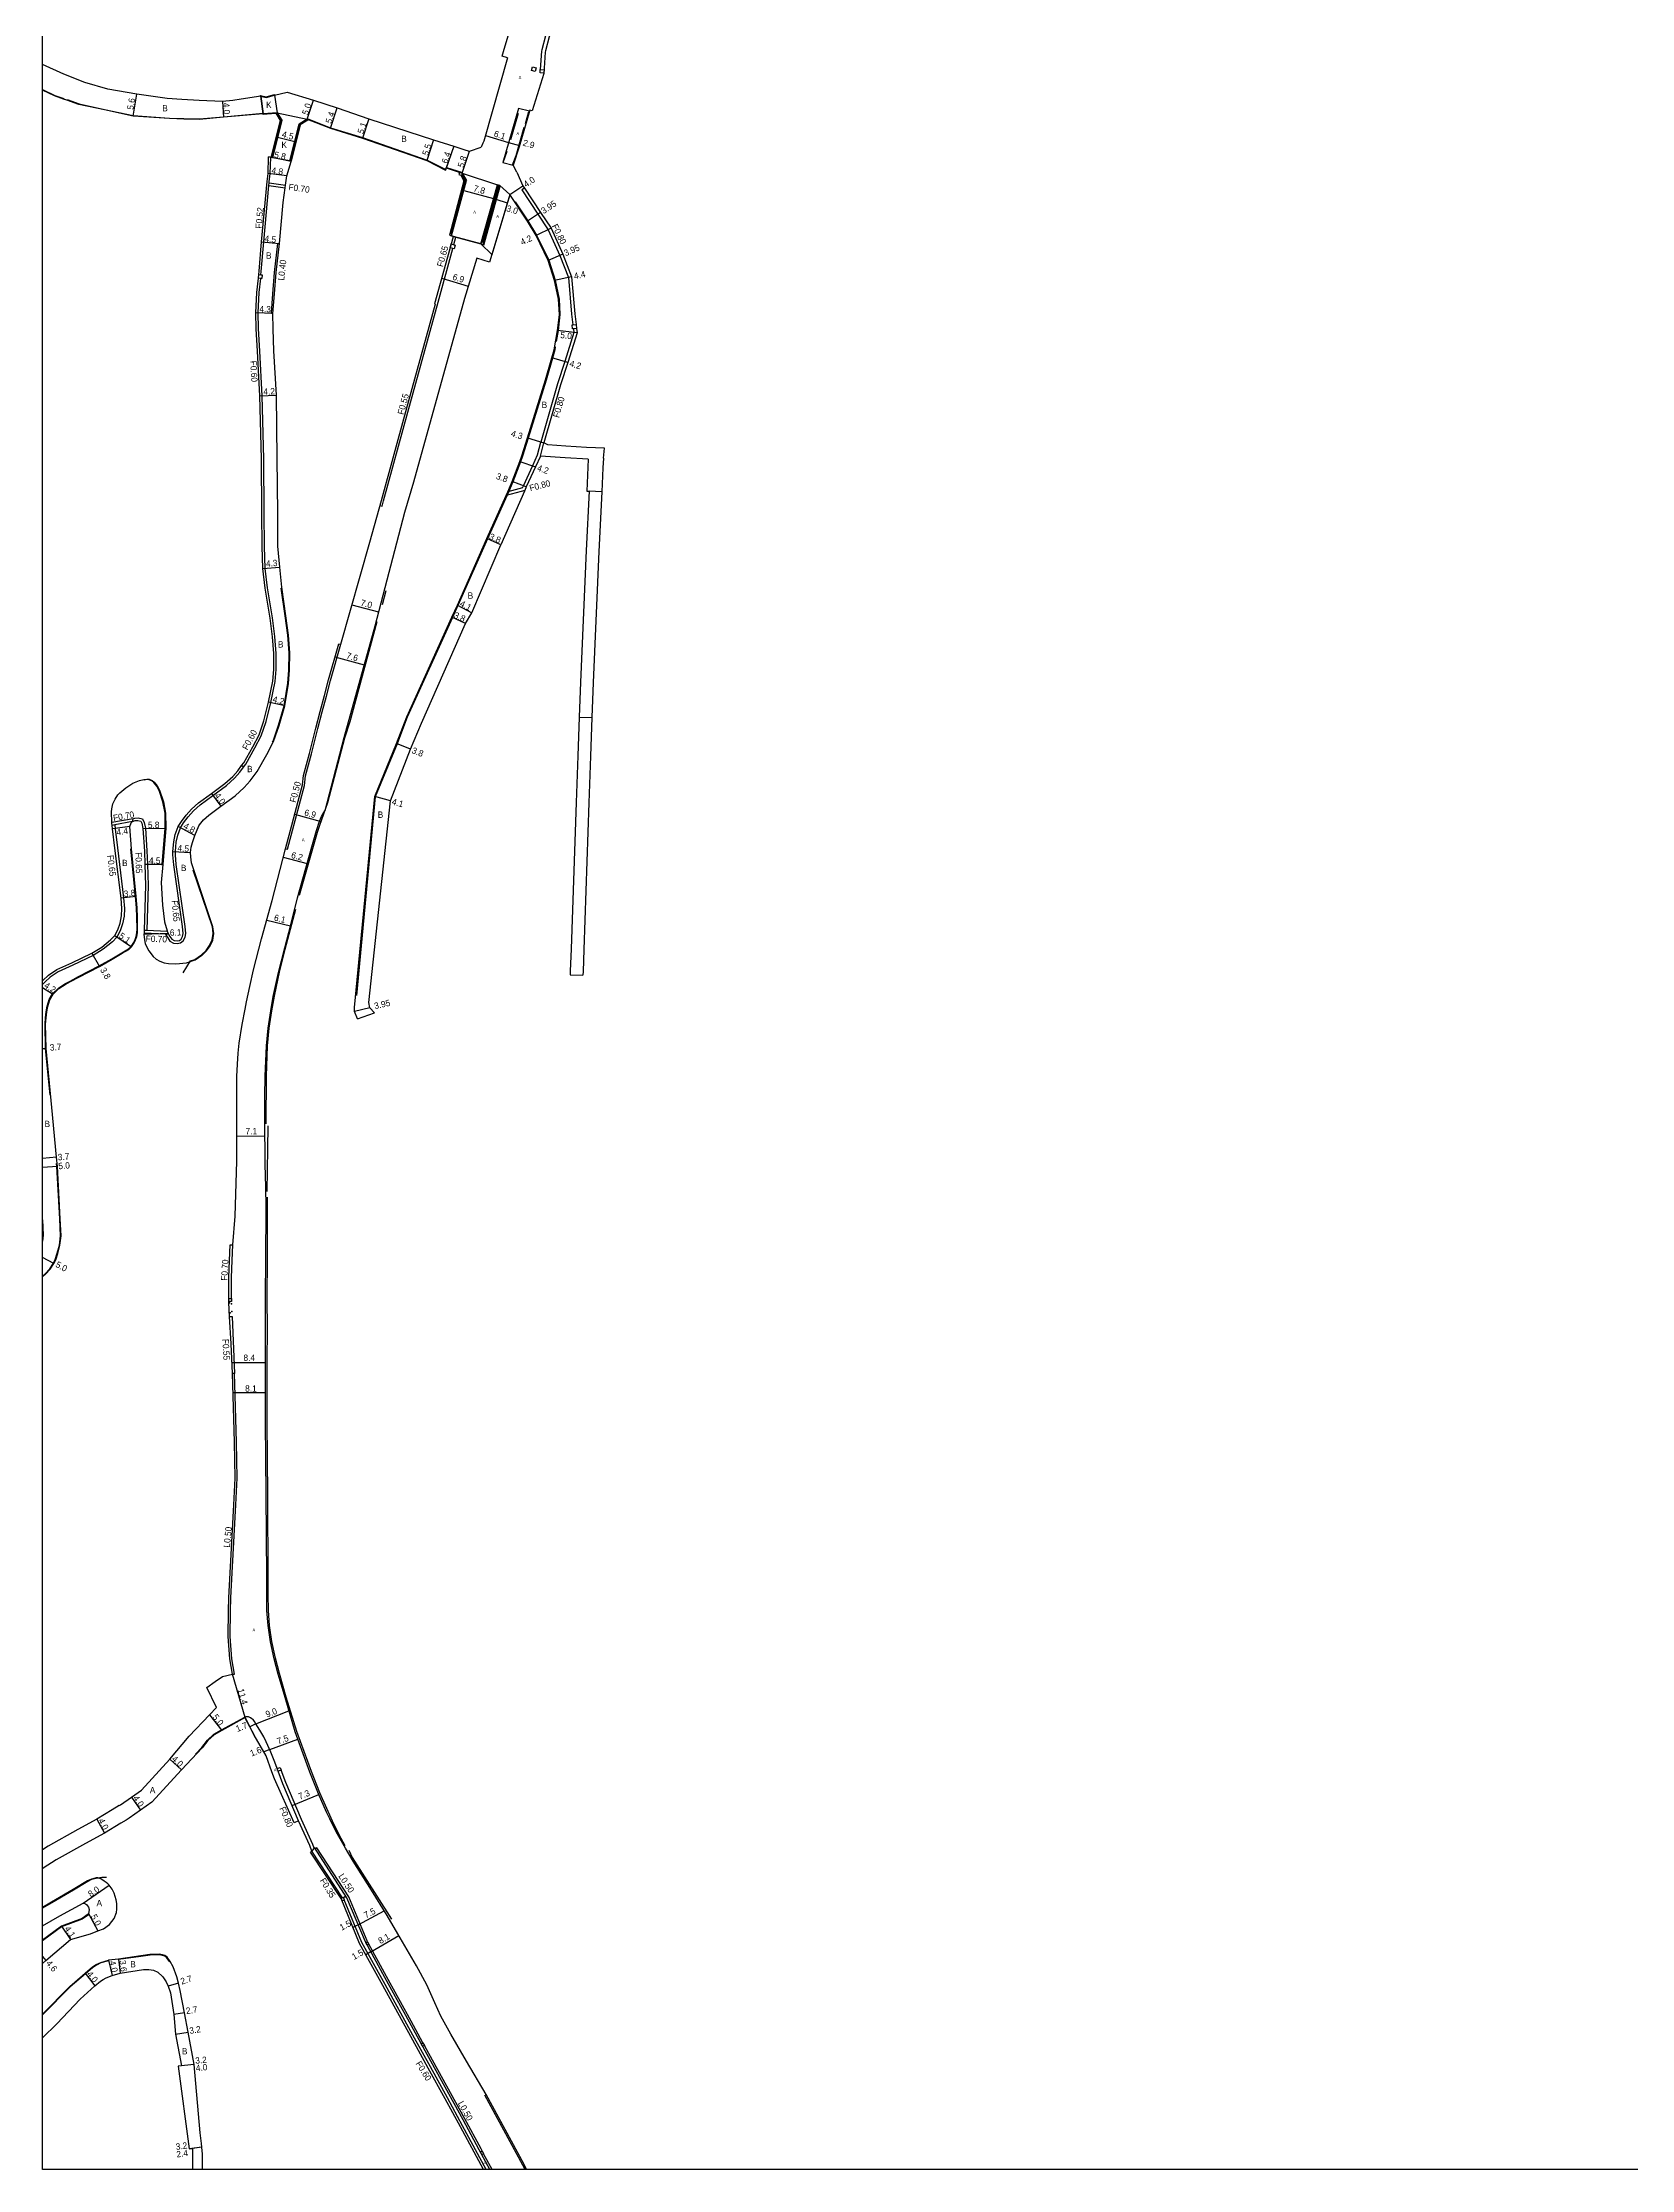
# Model space of a CAD drawing. Header units: metres. Extents: x -12000 to -11200, y -102000 to -99000.
# Drawn here: x -12000 to -11600, y -102000 to -101464 of the extents above; entities that cross this region are included whole.
import ezdxf

# ---------------------------------------------------------------- set-up
doc = ezdxf.new("R2010")
doc.units = ezdxf.units.M
doc.header["$LTSCALE"] = 2.5
for name, color, linetype in [('側溝・桝', 7, 'Continuous'), ('図郭', 7, 'Continuous'), ('幅員', 7, 'Continuous'), ('歩道・分離帯・安全施設', 7, 'Continuous'), ('舗装', 7, 'Continuous'), ('道路', 7, 'Continuous')]:
    doc.layers.add(name, color=color, linetype=linetype)
doc.styles.get("Standard").update_dxf_attribs({"font": ''})
doc.styles.add('YOKO_DECO', font='')
doc.styles.get('Standard').set_extended_font_data('@MS PGothic')
doc.styles.get('YOKO_DECO').set_extended_font_data('MS PGothic')

msp = doc.modelspace()

# ---------------------------------------------------------------- linework, layer by layer
at = {"layer": '側溝・桝'}
for points in [[(-11855.9, -101400), (-11856.1, -101400.7), (-11857.65, -101406.25), (-11858.02, -101407.46), (-11859.89, -101412.31), (-11862.6, -101422.31), (-11863.4, -101426.67), (-11863.47, -101427.07), (-11865.15, -101433.31), (-11866.31, -101437.78), (-11867.76, -101442.7), (-11869.54, -101448.95), (-11870.73, -101453.3), (-11872.18, -101458.57), (-11873.35, -101462.62), (-11874.31, -101466.2), (-11874.4, -101466.55), (-11874.7, -101471.13)], [(-11945.06, -101522.84), (-11944.96, -101521.97), (-11944.32, -101514.55), (-11943, -101500.35), (-11942.93, -101499.65), (-11942.91, -101499.39), (-11942.72, -101497.34), (-11942.56, -101493.27)], [(-11943, -101500.35), (-11938.9, -101500.92)], [(-11942.93, -101499.65), (-11938.8, -101500.23)], [(-11878.68, -101501.01), (-11879.35, -101501.45), (-11875.3, -101507.59), (-11872.68, -101511.51), (-11869.78, -101517.95), (-11867.59, -101523.51), (-11866.82, -101532.78), (-11866.48, -101535.46)], [(-11942.39, -101532.54), (-11942.39, -101532.53), (-11942.01, -101527.62), (-11941.58, -101522.25), (-11940.76, -101514.95), (-11940.76, -101514.95)], [(-11940.76, -101514.95), (-11940.36, -101514.99)], [(-11915.05, -101580.92), (-11914.53, -101581.07), (-11914.17, -101579.78), (-11908.05, -101557.45), (-11900.44, -101529.75), (-11896.74, -101516.24)], [(-11896.47, -101515.23), (-11895.94, -101513.33), (-11896.58, -101513.16)], [(-11949.43, -101646.84), (-11948.86, -101646.1), (-11946.56, -101641.97), (-11944.96, -101638.97), (-11943.69, -101635.38), (-11942.5, -101630.56), (-11941.45, -101625.27), (-11941.21, -101622.26), (-11941.19, -101618.18), (-11941.49, -101613.94), (-11942.13, -101609.21), (-11943.4, -101601.7), (-11943.98, -101596.79), (-11944.13, -101591.24), (-11944.17, -101582.83), (-11944.32, -101569.16), (-11944.68, -101553.33), (-11945.31, -101542.03), (-11945.66, -101536.4), (-11945.69, -101532.44), (-11945.48, -101527.31), (-11945.08, -101523.74)], [(-11942.39, -101532.54), (-11941.99, -101532.55)], [(-11866.35, -101536.45), (-11866.23, -101537.39), (-11868.5, -101544.69), (-11870.35, -101550.3), (-11874.57, -101564.97)], [(-11875.4, -101568.17), (-11874.57, -101564.97)], [(-11874.67, -101568.49), (-11873.8, -101565.19)], [(-11879.17, -101576.51), (-11878.95, -101575.95), (-11876.6, -101570.9), (-11875.4, -101568.17)], [(-11879.55, -101577.44), (-11883.27, -101578.42)], [(-11879.17, -101576.51), (-11882.85, -101577.48)], [(-11878.57, -101577.18), (-11879.55, -101577.44)], [(-11938.85, -101667.37), (-11938.35, -101667.5), (-11936.76, -101661.57), (-11934.73, -101653.94), (-11934.06, -101651.42), (-11933.77, -101649.01), (-11932.29, -101643.5), (-11930.66, -101637.14), (-11929.61, -101632.94), (-11928.54, -101628.96), (-11927.52, -101625), (-11924.93, -101615.86)], [(-11969.05, -101688.84), (-11968.98, -101689.04), (-11968.48, -101689.86), (-11967.92, -101690.69), (-11967, -101691.15), (-11966.1, -101691.22), (-11965.24, -101691.08), (-11964.61, -101690.59), (-11964.13, -101689.68), (-11963.96, -101688.77), (-11964.12, -101686.93), (-11966.33, -101671.34), (-11966.54, -101668.88), (-11966.56, -101668.08), (-11966.35, -101665.71), (-11965.96, -101663.98), (-11965.29, -101662.1), (-11964.51, -101660.87), (-11963.35, -101659.38), (-11962, -101657.83), (-11960.3, -101656.3), (-11957.13, -101653.96), (-11953.66, -101651.44), (-11951.65, -101649.62), (-11950.37, -101648.14), (-11949.39, -101646.88), (-11949.43, -101646.84), (-11949.9, -101646.46)], [(-11981.82, -101661.38), (-11981.81, -101661.43), (-11981.72, -101662.33), (-11981.13, -101667.16), (-11979.59, -101679.75), (-11979.39, -101682.43), (-11979.47, -101684.35), (-11979.84, -101686.33), (-11980.42, -101688.08), (-11981.26, -101689.63), (-11982.42, -101690.82), (-11984.7, -101692.67), (-11987.25, -101694.29), (-11992.35, -101696.71), (-11996.1, -101698.35), (-11998.06, -101699.75), (-11999.34, -101700.91), (-12000, -101701.57)], [(-11977.23, -101659.81), (-11982.52, -101660.8)], [(-11977.37, -101660.55), (-11981.82, -101661.38), (-11982.46, -101661.5)], [(-11977.37, -101660.55), (-11977.23, -101659.81)], [(-11977.23, -101659.81), (-11976.8, -101659.65), (-11975.95, -101659.61), (-11974.87, -101659.83), (-11974.39, -101660.74), (-11974.11, -101662.23), (-11973.72, -101667.94), (-11973.6, -101671.3), (-11973.42, -101676.63), (-11973.75, -101687.9)], [(-11974.46, -101688.56), (-11969.05, -101688.84), (-11968.32, -101688.87)], [(-11974.4, -101687.86), (-11973.75, -101687.9), (-11968.59, -101688.16)], [(-12000, -101760.8), (-12000, -101760.82), (-11999.81, -101764.7), (-12000, -101766.19)], [(-11952.4, -101780.68), (-11952.42, -101775.4), (-11952.23, -101771.12), (-11952.13, -101767.15)], [(-11952.93, -101785.18), (-11952.27, -101785.18), (-11951.68, -101799.57), (-11952.19, -101799.55)], [(-11952.17, -101875.25), (-11951.66, -101875.25), (-11952.32, -101871.37), (-11952.77, -101865.79), (-11952.66, -101859.33), (-11952.58, -101856.02), (-11952.26, -101849.77), (-11952.02, -101845.12), (-11951.36, -101832.64), (-11950.97, -101825.87), (-11951.15, -101816.83), (-11951.47, -101805.12), (-11951.68, -101799.57)], [(-11931.61, -101919.09), (-11931.99, -101918.13), (-11934.81, -101911.85), (-11938.78, -101902.55), (-11939.97, -101899.44)], [(-11918.16, -101942.68), (-11918.29, -101942.45), (-11922.92, -101931.33), (-11930.93, -101918.97), (-11931.33, -101919.22)], [(-11924.51, -101931.6), (-11932.18, -101919.81)], [(-11924.23, -101931.49), (-11923.65, -101931.11)], [(-11888.28, -102000), (-11894.24, -101988.99), (-11898.08, -101981.93), (-11902.36, -101974.19), (-11906.77, -101966.19), (-11913.77, -101953.38), (-11919.66, -101942.8), (-11924.05, -101932.09)], [(-11904.24, -101968.09), (-11907.22, -101962.64), (-11913.42, -101951.39), (-11917.83, -101943.29)], [(-11889.33, -101995.34), (-11889.61, -101994.82), (-11893.72, -101987.27), (-11902.77, -101970.77), (-11903.87, -101968.76)], [(-11886.81, -102000), (-11888.96, -101996.03)]]:
    msp.add_lwpolyline(points, dxfattribs=at)
for points in [[(-11876.69, -101470.45), (-11875.77, -101470.69), (-11876, -101471.61), (-11876.92, -101471.37)], [(-11873.76, -101471.19), (-11873.82, -101472.02), (-11874.76, -101471.96), (-11874.7, -101471.13)], [(-11897.1, -101515.06), (-11896.09, -101515.34), (-11896.36, -101516.34), (-11897.37, -101516.07)], [(-11945.57, -101522.78), (-11945.06, -101522.84), (-11944.68, -101522.88), (-11944.78, -101523.77), (-11945.08, -101523.74), (-11945.67, -101523.67)], [(-11866.55, -101536.48), (-11866.68, -101535.48), (-11866.48, -101535.46), (-11865.69, -101535.36), (-11865.56, -101536.35), (-11866.35, -101536.45)], [(-11953.09, -101781.38), (-11953.09, -101780.69), (-11952.4, -101780.68), (-11952.4, -101781.37)], [(-11940.91, -101899.06), (-11940.16, -101898.79), (-11939.92, -101899.42), (-11940.68, -101899.7)], [(-11924.62, -101932.31), (-11924, -101932.07), (-11924.23, -101931.49), (-11924.85, -101931.74)], [(-11918.6, -101942.92), (-11918.16, -101942.68), (-11917.83, -101943.29), (-11918.27, -101943.53)], [(-11904.67, -101968.33), (-11904.24, -101968.09), (-11903.87, -101968.76), (-11904.31, -101968.99)], [(-11889.77, -101995.58), (-11889.33, -101995.34), (-11888.96, -101996.03), (-11889.4, -101996.26)]]:
    msp.add_lwpolyline(points, close=True, dxfattribs=at)
at = {"layer": '図郭'}
msp.add_lwpolyline([(-12000, -101400), (-11200, -101400), (-11200, -102000), (-12000, -102000)], close=True, dxfattribs=at)
at = {"layer": '幅員'}
for points in [[(-11977.2, -101482.86), (-11976.28, -101477.33)], [(-11954.71, -101479.18), (-11954.42, -101483.17)], [(-11933.41, -101483.61), (-11931.79, -101478.88)], [(-11927.53, -101485.94), (-11925.87, -101480.81)], [(-11917.82, -101483.6), (-11919.49, -101488.42)], [(-11940.84, -101488.16), (-11936.48, -101489.25)], [(-11901.54, -101488.83), (-11903.22, -101494.07)], [(-11896.45, -101490.47), (-11898.56, -101496.51)], [(-11896.45, -101490.47), (-11898.36, -101495.94)], [(-11888.51, -101487.75), (-11882.66, -101489.48)], [(-11882.66, -101489.48), (-11879.9, -101490.28)], [(-11937.39, -101494.29), (-11943.08, -101493.16)], [(-11894.33, -101497.24), (-11892.55, -101491.72)], [(-11938.48, -101497.92), (-11943.24, -101497.3)], [(-11882.39, -101502.65), (-11879.05, -101500.45)], [(-11893.97, -101501.57), (-11886.46, -101503.66)], [(-11885.88, -101503.82), (-11883, -101504.69)], [(-11874.64, -101507.15), (-11877.93, -101509.32)], [(-11871.98, -101511.12), (-11875.77, -101512.92)], [(-11944.84, -101514.51), (-11940.36, -101514.99)], [(-11869.05, -101517.64), (-11872.68, -101519.2)], [(-11899.45, -101523.66), (-11892.84, -101525.66)], [(-11866.8, -101523.33), (-11871.11, -101524.25)], [(-11941.99, -101532.55), (-11946.29, -101532.43)], [(-11865.42, -101537.46), (-11870.38, -101536.87)], [(-11867.74, -101544.93), (-11871.77, -101543.76)], [(-11945.28, -101553.35), (-11941.08, -101553.19)], [(-11877.91, -101563.94), (-11873.8, -101565.19)], [(-11879.85, -101569.89), (-11875.87, -101571.23)], [(-11878.22, -101576.26), (-11881.77, -101574.91)], [(-11859.2, -101577.51), (-11862.4, -101577.36)], [(-11884.65, -101590.84), (-11888.12, -101589.29)], [(-11944.58, -101596.83), (-11940.29, -101596.45)], [(-11922.13, -101605.96), (-11915.4, -101607.73)], [(-11895.58, -101606.03), (-11891.96, -101607.96)], [(-11893.51, -101610.66), (-11896.97, -101609.09)], [(-11926.38, -101619.07), (-11919.06, -101621.1)], [(-11939.01, -101631.43), (-11943.09, -101630.43)], [(-11864.88, -101634.21), (-11861.68, -101634.33)], [(-11907.38, -101642.29), (-11910.9, -101640.87)], [(-11957.51, -101653.43), (-11955.14, -101656.65)], [(-11912.42, -101655.32), (-11916.37, -101654.25)], [(-11978, -101661.79), (-11982.36, -101662.4)], [(-11961.65, -101664.09), (-11965.87, -101661.81)], [(-11936.54, -101658.71), (-11929.89, -101660.51)], [(-11974.76, -101662.31), (-11968.96, -101662.23)], [(-11969.75, -101671.33), (-11974.25, -101671.32)], [(-11967.21, -101668.05), (-11962.72, -101668.34)], [(-11939.4, -101669.49), (-11933.42, -101671.14)], [(-11976.46, -101679.37), (-11980.24, -101679.81)], [(-11943.56, -101685.34), (-11937.61, -101686.84)], [(-11987.56, -101693.72), (-11985.68, -101697.02)], [(-11981.78, -101689.24), (-11977.57, -101692.11)], [(-11968.39, -101688.77), (-11974.49, -101688.97)], [(-12000, -101702.33), (-11997.48, -101703.93)], [(-11917.59, -101707.49), (-11921.44, -101708.35)], [(-12000, -101717.73), (-11999.08, -101717.66)], [(-11951.11, -101739.75), (-11943.97, -101739.7)], [(-11996.47, -101745.09), (-12000, -101745.39)], [(-11996.25, -101747.38), (-12000, -101747.7)], [(-11997.12, -101771.87), (-12000, -101770.31)], [(-11952.32, -101796.8), (-11943.9, -101796.78)], [(-11952.01, -101804.34), (-11943.88, -101804.32)], [(-11949.02, -101886.21), (-11952.17, -101875.25)], [(-11957.97, -101885.48), (-11954.89, -101889.42)], [(-11946.32, -101887.74), (-11937.96, -101884.5)], [(-11946.32, -101887.74), (-11947.8, -101888.52)], [(-11942.81, -101894.21), (-11935.73, -101891.64)], [(-11967.99, -101896.63), (-11965.03, -101899.32)], [(-11942.81, -101894.21), (-11944.31, -101894.82)], [(-11977.64, -101906.23), (-11975.33, -101909.5)], [(-11937.18, -101908.36), (-11930.41, -101905.6)], [(-11986.33, -101911.81), (-11984.43, -101915.33)], [(-11989.81, -101932.94), (-11983.2, -101928.43)], [(-11920.53, -101938.35), (-11913.97, -101934.83)], [(-11995.27, -101938.73), (-11992.96, -101942.12)], [(-11988.45, -101935.52), (-11986.08, -101939.93)], [(-11920.53, -101938.35), (-11921.86, -101939.05)], [(-11917.36, -101945.2), (-11918.63, -101945.91)], [(-11917.36, -101945.2), (-11910.33, -101941.1)], [(-12000, -101946.35), (-11999.17, -101947.39)], [(-11989.31, -101950.6), (-11986.8, -101953.72)], [(-11983.42, -101947.3), (-11982.48, -101951.19)], [(-11980.86, -101947.01), (-11980.47, -101950.59)], [(-11965.79, -101953.05), (-11968.37, -101953.87)], [(-11964.28, -101960.57), (-11966.95, -101960.98)], [(-11966.53, -101965.91), (-11963.38, -101965.4)], [(-11961.87, -101973.6), (-11965.86, -101973.97)], [(-11961.87, -101973.6), (-11965.06, -101973.9)], [(-11959.9, -101994.37), (-11963.06, -101994.83)], [(-11959.9, -101994.37), (-11962.27, -101994.71)]]:
    msp.add_lwpolyline(points, dxfattribs=at)
at = {"layer": '歩道・分離帯・安全施設'}
for points in [[(-12000, -101476.18), (-11996.9, -101477.66), (-11994.66, -101478.44)], [(-11993.83, -101478.73), (-11990.82, -101479.77), (-11984.39, -101481.18), (-11977.18, -101482.71), (-11968.07, -101483.35), (-11964.46, -101483.5), (-11960.53, -101483.56), (-11954.43, -101483.02), (-11944.46, -101482.14)], [(-11933.36, -101483.47), (-11927.48, -101485.8), (-11919.44, -101488.28), (-11903.16, -101493.93), (-11898.51, -101496.36), (-11898.51, -101496.36)], [(-11877.43, -101481.66), (-11880.14, -101480.96), (-11884.16, -101494.55), (-11881.49, -101495.22)], [(-11877.43, -101481.66), (-11880.14, -101480.96), (-11884.16, -101494.55), (-11881.49, -101495.22)], [(-11882.12, -101488.73), (-11880.21, -101482.15)], [(-11878.43, -101484.7), (-11877.61, -101481.75)], [(-11881.7, -101495.18), (-11880.78, -101492.79), (-11878.73, -101485.64)], [(-11898.31, -101495.8), (-11894.28, -101497.1)], [(-11884.06, -101494.55), (-11883.01, -101491.7)], [(-11894.56, -101497.46), (-11893.64, -101499.14), (-11897.23, -101512.69)], [(-11886.89, -101517.69), (-11889.64, -101515.06), (-11885.5, -101500.22), (-11884.92, -101500.37), (-11882.39, -101502.65)], [(-11886.89, -101517.69), (-11889.64, -101515.06), (-11885.5, -101500.22), (-11884.92, -101500.37), (-11882.39, -101502.65)], [(-11885.28, -101500.47), (-11889.32, -101514.83)], [(-11888.9, -101515.34), (-11884.77, -101500.51)], [(-11886.78, -101517.74), (-11882.39, -101502.83)], [(-11881, -101504.47), (-11877.81, -101509.24), (-11875.64, -101512.85), (-11872.54, -101519.14), (-11870.96, -101524.21), (-11869.95, -101528.96), (-11869.75, -101532.81), (-11870.23, -101536.89), (-11870.68, -101539.63)], [(-11870.91, -101541.02), (-11871.03, -101541.74), (-11871.63, -101543.8), (-11873.25, -101549.36), (-11877.77, -101563.99), (-11879.17, -101568.52), (-11879.71, -101569.94), (-11881.63, -101574.96), (-11882.02, -101575.98), (-11882.71, -101577.54), (-11883.13, -101578.48), (-11887.98, -101589.35), (-11895.45, -101606.09), (-11896.83, -101609.16), (-11908.18, -101634.24), (-11910.76, -101640.93), (-11913.01, -101646.41), (-11916.23, -101654.29), (-11921, -101704.35)], [(-11942.11, -101640.55), (-11941.97, -101640.29), (-11940.57, -101636.3), (-11939.16, -101631.4), (-11938.23, -101625.72), (-11937.96, -101622.4), (-11937.94, -101618.07), (-11938.26, -101613.61), (-11938.92, -101608.71), (-11939.92, -101601.72)], [(-11914.46, -101605.88), (-11913.51, -101602.33)], [(-11935.31, -101679.1), (-11930.78, -101663.18), (-11930.22, -101661.42), (-11928.18, -101655.71), (-11923.91, -101639.44), (-11922.58, -101635.3), (-11915.73, -101610.17)], [(-11969.91, -101671.49), (-11969.9, -101671.32), (-11969.11, -101662.22), (-11969.16, -101658.4), (-11969.69, -101655.59), (-11970.66, -101652.72), (-11971.26, -101651.59), (-11972.01, -101650.71), (-11972.49, -101650.31), (-11973.16, -101650.01), (-11973.76, -101649.98), (-11974.45, -101650.08)], [(-11998.1, -101729.48), (-11999.23, -101717.67), (-11999.37, -101711.56), (-11999.25, -101709.98), (-11999.06, -101708.45), (-11998.82, -101707.06), (-11998.3, -101705.34), (-11997.48, -101703.93), (-11995.98, -101702.5), (-11994.42, -101701.44), (-11993.03, -101700.7), (-11990.96, -101699.6), (-11985.75, -101696.89), (-11982.58, -101695.07), (-11980.03, -101693.59), (-11978.38, -101692.62), (-11977.69, -101692.01), (-11977.05, -101691), (-11976.71, -101690.24), (-11976.44, -101689.47), (-11976.28, -101688.54), (-11976.21, -101687.65), (-11976.27, -101684.65), (-11976.35, -101682.29), (-11976.61, -101679.39), (-11977.77, -101667.38)], [(-11964.64, -101698.64), (-11962.78, -101695.64), (-11961.66, -101695.25), (-11959.96, -101694.07), (-11959.93, -101694.04), (-11958.81, -101693), (-11957.95, -101691.79), (-11957.28, -101690.36), (-11957.02, -101688.74), (-11957.24, -101687.07), (-11962.05, -101672.81)], [(-11943.69, -101736.64), (-11943.59, -101724.63), (-11943.38, -101717.01), (-11942.99, -101712.56), (-11942.29, -101708.23), (-11941.64, -101704.51), (-11940.36, -101698.46), (-11938.9, -101692.64), (-11936.27, -101682.57)], [(-11943.45, -101753.71), (-11943.29, -101742.94), (-11943.24, -101737.14)], [(-12000, -101774.99), (-11999.34, -101774.4), (-11998.19, -101773.18), (-11997.25, -101771.79), (-11996.83, -101770.86), (-11996.29, -101769.26), (-11995.76, -101767.18), (-11995.46, -101764.87), (-11995.68, -101760.59), (-11996.4, -101747.39), (-11996.47, -101746.62)], [(-11923.81, -101918.46), (-11925.29, -101915.69), (-11926.99, -101912.27), (-11930.16, -101905.12), (-11932.3, -101899.8), (-11936.01, -101889.68), (-11938.66, -101881.08), (-11940.37, -101875.13), (-11941.39, -101871.24), (-11942.3, -101867.05), (-11942.84, -101863.01), (-11943.1, -101859.22), (-11943.18, -101855.24), (-11943.18, -101851.24), (-11943.26, -101830.08), (-11943.43, -101811.7), (-11943.49, -101803.36), (-11943.46, -101795.43), (-11943.39, -101789.35), (-11943.43, -101779.54), (-11943.37, -101771.5), (-11943.4, -101755.15)], [(-11961.52, -101895.41), (-11959.91, -101893.71), (-11958.48, -101891.86), (-11956.89, -101890.4), (-11954.96, -101889.29), (-11949.09, -101886.08)], [(-11935.55, -101912.18), (-11939.53, -101902.85), (-11941.52, -101897.4), (-11942.5, -101894.89), (-11943.69, -101892.27), (-11944.33, -101891.04), (-11945.32, -101889.33), (-11946.32, -101887.74), (-11946.67, -101887.17), (-11947.02, -101886.72), (-11947.3, -101886.49), (-11947.64, -101886.25), (-11948.14, -101886.01), (-11948.49, -101885.97), (-11948.81, -101885.97), (-11949.07, -101886.06), (-11949.02, -101886.21)], [(-11935.55, -101912.18), (-11939.53, -101902.85), (-11941.52, -101897.4), (-11942.5, -101894.89), (-11943.69, -101892.27), (-11944.33, -101891.04), (-11945.32, -101889.33), (-11946.32, -101887.74), (-11946.67, -101887.17), (-11947.02, -101886.72), (-11947.3, -101886.49), (-11947.64, -101886.25), (-11948.14, -101886.01), (-11948.49, -101885.97), (-11948.81, -101885.97), (-11949.07, -101886.06), (-11949.02, -101886.21)], [(-11949.05, -101886.28), (-11946.76, -101890.61)], [(-11887.37, -102000), (-11890.05, -101995.06), (-11894.15, -101987.5), (-11903.2, -101971.01), (-11907.65, -101962.88), (-11913.85, -101951.63), (-11918.74, -101942.67), (-11923.36, -101931.56), (-11931.5, -101918.95), (-11932.18, -101919.81)], [(-11887.37, -102000), (-11890.05, -101995.06), (-11894.15, -101987.5), (-11903.2, -101971.01), (-11907.65, -101962.88), (-11913.85, -101951.63), (-11918.74, -101942.67), (-11923.36, -101931.56), (-11931.5, -101918.95), (-11932.18, -101919.81)], [(-11922.87, -101919.59), (-11922.05, -101921.44), (-11912.12, -101936.96)], [(-11983.92, -101926.43), (-11985.11, -101926.51), (-11986.51, -101926.71), (-11987.66, -101927), (-11988.58, -101927.45), (-11992.21, -101929.65), (-11997.64, -101932.82), (-12000, -101934.21)], [(-11988.31, -101935.6), (-11988.65, -101936.02), (-11989, -101936.27), (-11990, -101936.93), (-11995.2, -101938.86), (-12000, -101942.45)], [(-11983.38, -101947.44), (-11985.29, -101947.99), (-11986.4, -101948.53), (-11987.36, -101949.13), (-11989.21, -101950.72), (-11993.06, -101954.02), (-11999.91, -101961.01), (-12000, -101961.09)], [(-11967.97, -101947.69), (-11968.77, -101946.65), (-11969.25, -101946.28), (-11969.86, -101946.09), (-11970.64, -101945.97), (-11972.95, -101946), (-11975.22, -101946.33), (-11980.84, -101947.16)], [(-11878.54, -102000), (-11879.1, -101998.96), (-11888.65, -101981.33)]]:
    msp.add_lwpolyline(points, dxfattribs=at)
for p in [(-11952.9, -101781.74, 118.42), (-11952.8, -101784.26, 118.49), (-11952.45, -101782.01, 118.57), (-11952.38, -101783.9, 118.52), (-11923.57, -101931.4, 120.97)]:
    msp.add_point(p, dxfattribs=at)
at = {"layer": '舗装'}
for points in [[(-11945.09, -101477.89), (-11944.45, -101482.29)], [(-11941.6, -101477.62), (-11940.96, -101482.01)], [(-11894.33, -101497.24), (-11885.5, -101500.22)], [(-11897.01, -101513.04), (-11896.58, -101513.16), (-11889.64, -101515.06)]]:
    msp.add_lwpolyline(points, dxfattribs=at)
at = {"layer": '道路'}
for points in [[(-11882.92, -101468.16), (-11884.26, -101467.77), (-11883.75, -101466.05), (-11880.21, -101454.02), (-11878.93, -101454.27), (-11870.99, -101425.39), (-11870.99, -101424.88)], [(-11860.07, -101427.51), (-11862.42, -101426.85), (-11864.22, -101433.55), (-11865.38, -101438.04), (-11866.84, -101442.96), (-11868.62, -101449.21), (-11869.81, -101453.55), (-11871.26, -101458.83), (-11872.43, -101462.87), (-11873.39, -101466.45), (-11873.48, -101466.79), (-11873.82, -101472.13), (-11876.71, -101481.53), (-11877.35, -101481.37), (-11880, -101490.65), (-11881.49, -101495.22)], [(-11882.92, -101468.16), (-11888.74, -101488.56), (-11888.9, -101489.15), (-11889.16, -101489.72), (-11889.6, -101490.73)], [(-11945.09, -101477.89), (-11949.98, -101478.62), (-11952.11, -101478.98), (-11954.71, -101479.18), (-11960.54, -101478.98), (-11964.94, -101478.72), (-11968.6, -101478.42), (-11976.28, -101477.33), (-11983.6, -101476.08), (-11989.35, -101474.44), (-11994.67, -101472.34), (-12000, -101469.9)], [(-11944.45, -101482.29), (-11954.42, -101483.17), (-11960.52, -101483.71), (-11964.46, -101483.65), (-11968.08, -101483.5), (-11977.2, -101482.86), (-11984.42, -101481.32), (-11990.86, -101479.92), (-11993.88, -101478.87), (-11994.71, -101478.58), (-11996.96, -101477.8), (-12000, -101476.35)], [(-11945.09, -101477.89), (-11943.74, -101478.19), (-11941.6, -101477.62)], [(-11941.6, -101477.62), (-11938.39, -101476.86), (-11931.79, -101478.88), (-11925.87, -101480.81), (-11917.82, -101483.6), (-11901.54, -101488.83), (-11896.45, -101490.47), (-11893.43, -101491.44), (-11892.55, -101491.72)], [(-11940.96, -101482.01), (-11944.45, -101482.29)], [(-11942.14, -101493.35), (-11939.78, -101483.9), (-11940.96, -101482.01)], [(-11937.39, -101494.29), (-11937.42, -101494.24), (-11937.71, -101494.17), (-11935.39, -101484.92), (-11933.41, -101483.61)], [(-11933.41, -101483.61), (-11927.53, -101485.94), (-11919.49, -101488.42), (-11903.22, -101494.07), (-11898.56, -101496.51), (-11898.36, -101495.94), (-11894.33, -101497.24), (-11893.3, -101499.06)], [(-12000, -101700.65), (-11999.79, -101700.44), (-11998.65, -101699.41), (-11998.47, -101699.24), (-11996.42, -101697.78), (-11992.62, -101696.12), (-11987.56, -101693.72), (-11985.08, -101692.14), (-11982.86, -101690.34), (-11981.78, -101689.24), (-11981.01, -101687.82), (-11980.47, -101686.16), (-11980.12, -101684.27), (-11980.04, -101682.44), (-11980.24, -101679.81), (-11981.78, -101667.24), (-11982.36, -101662.4), (-11982.46, -101661.5), (-11982.52, -101660.95), (-11982.52, -101660.8), (-11982.64, -101658.1), (-11982.52, -101657.34), (-11982.28, -101656.09), (-11981.72, -101654.94), (-11981.03, -101653.83), (-11980.58, -101653.33), (-11979.05, -101652.05), (-11977.31, -101650.85), (-11975.63, -101650.23), (-11974.48, -101649.94), (-11973.77, -101649.83), (-11973.13, -101649.86), (-11972.41, -101650.19), (-11971.9, -101650.61), (-11971.14, -101651.5), (-11970.52, -101652.66), (-11969.54, -101655.55), (-11969.01, -101658.39), (-11968.96, -101662.23), (-11969.75, -101671.33), (-11970.1, -101675.92), (-11969.8, -101681.63), (-11969.28, -101685.79), (-11968.63, -101688.02), (-11968.59, -101688.16), (-11968.39, -101688.77), (-11968.32, -101688.87), (-11967.93, -101689.51), (-11967.48, -101690.18), (-11966.83, -101690.51), (-11966.13, -101690.56), (-11965.51, -101690.46), (-11965.11, -101690.16), (-11964.75, -101689.47), (-11964.61, -101688.73), (-11964.77, -101686.99), (-11966.98, -101671.42), (-11967.19, -101668.91), (-11967.21, -101668.05), (-11966.99, -101665.61), (-11966.58, -101663.8), (-11965.87, -101661.81), (-11965.04, -101660.5), (-11963.86, -101658.96), (-11962.47, -101657.38), (-11960.71, -101655.8), (-11957.51, -101653.43), (-11954.07, -101650.94), (-11952.11, -101649.17), (-11950.88, -101647.73), (-11949.9, -101646.46), (-11949.36, -101645.77), (-11947.09, -101641.69), (-11945.51, -101638.73), (-11944.26, -101635.2), (-11943.09, -101630.43), (-11942.05, -101625.19), (-11941.81, -101622.23), (-11941.79, -101618.2), (-11942.09, -101614), (-11942.73, -101609.3), (-11943.99, -101601.78), (-11944.58, -101596.83), (-11944.73, -101591.25), (-11944.77, -101582.83), (-11944.92, -101569.17), (-11945.28, -101553.35), (-11945.91, -101542.06), (-11946.26, -101536.42), (-11946.29, -101532.43), (-11946.08, -101527.27), (-11945.67, -101523.67), (-11945.57, -101522.78), (-11945.48, -101521.92), (-11944.84, -101514.51), (-11943.42, -101499.34), (-11943.24, -101497.3), (-11943.08, -101493.16)], [(-11963.74, -101696.15), (-11961.6, -101695.39), (-11961.59, -101695.38), (-11959.87, -101694.19), (-11959.83, -101694.16), (-11958.7, -101693.1), (-11957.82, -101691.86), (-11957.13, -101690.4), (-11956.87, -101688.74), (-11957.1, -101687.04), (-11962.51, -101670.97), (-11962.7, -101669.44), (-11962.72, -101668.34), (-11962.58, -101667), (-11962.29, -101665.85), (-11961.65, -101664.09), (-11960.65, -101661.6), (-11960.52, -101661.4), (-11959.52, -101660.11), (-11958.18, -101658.9), (-11955.14, -101656.65), (-11951.55, -101654.05), (-11949.25, -101651.97), (-11947.77, -101650.26), (-11946.01, -101647.97), (-11943.58, -101643.61), (-11941.84, -101640.35), (-11940.42, -101636.35), (-11939.01, -101631.43), (-11938.08, -101625.74), (-11937.81, -101622.41), (-11937.79, -101618.06), (-11938.11, -101613.59), (-11938.77, -101608.69), (-11939.8, -101601.47), (-11940.29, -101596.45), (-11940.73, -101591.19), (-11940.77, -101582.77), (-11940.92, -101569.11), (-11941.08, -101553.19), (-11941.75, -101541.98), (-11941.97, -101536.47), (-11941.99, -101532.55), (-11941.61, -101527.65), (-11941.18, -101522.29), (-11940.36, -101514.99), (-11939.43, -101504.67), (-11938.9, -101500.92), (-11938.8, -101500.23), (-11938.48, -101497.92), (-11937.39, -101494.29)], [(-11942.14, -101493.35), (-11942.56, -101493.27), (-11943.08, -101493.16)], [(-11892.55, -101491.72), (-11889.6, -101490.73)], [(-11880.64, -101497.03), (-11881.49, -101495.22)], [(-11914.69, -101579.64), (-11908.57, -101557.3), (-11901.11, -101530.11), (-11901.22, -101530.08), (-11896.58, -101513.16), (-11897.01, -101513.04), (-11893.3, -101499.06)], [(-11880.64, -101497.03), (-11879.05, -101500.45), (-11878.68, -101501.01), (-11874.64, -101507.15), (-11871.98, -101511.12), (-11869.05, -101517.64), (-11866.8, -101523.33), (-11866.03, -101532.7), (-11865.69, -101535.36), (-11865.56, -101536.35), (-11865.42, -101537.46), (-11867.74, -101544.93), (-11869.58, -101550.54), (-11873.8, -101565.19)], [(-11882.39, -101502.65), (-11886.89, -101517.69), (-11887.45, -101519.65), (-11890.71, -101518.62), (-11893.79, -101528.79), (-11906.61, -101575.1), (-11908.85, -101582.73), (-11916.34, -101611.31), (-11924.15, -101639.44), (-11928.97, -101657.81)], [(-11920.75, -101710.21), (-11921.44, -101708.35), (-11921.44, -101707.38), (-11916.37, -101654.25), (-11910.9, -101640.87), (-11908.32, -101634.19), (-11896.97, -101609.09), (-11895.58, -101606.03), (-11888.12, -101589.29), (-11883.27, -101578.42), (-11882.85, -101577.48), (-11882.16, -101575.92), (-11881.77, -101574.91), (-11879.85, -101569.89), (-11879.31, -101568.47), (-11877.91, -101563.94), (-11873.39, -101549.32), (-11871.77, -101543.76), (-11871.17, -101541.7), (-11870.38, -101536.87), (-11869.9, -101532.81), (-11870.1, -101528.98), (-11871.11, -101524.25), (-11872.68, -101519.2), (-11875.77, -101512.92), (-11877.93, -101509.32), (-11882.39, -101502.65)], [(-11858.79, -101569.03), (-11858.57, -101566.53), (-11863.08, -101566.36), (-11868.27, -101566.01), (-11872.83, -101565.7), (-11873.8, -101565.19)], [(-11874.67, -101568.49), (-11875.87, -101571.23), (-11878.22, -101576.26), (-11878.57, -101577.18), (-11878.64, -101577.37), (-11884.65, -101590.84)], [(-11862.61, -101569.28), (-11868.46, -101568.9), (-11874.67, -101568.49)], [(-11862.61, -101569.28), (-11862.71, -101571.31), (-11863, -101577.33), (-11862.4, -101577.36), (-11863.11, -101592.31), (-11864.55, -101625.42), (-11864.88, -101634.21), (-11865.24, -101643.95), (-11865.68, -101655.73), (-11866.95, -101692.62), (-11867.14, -101698.2), (-11867.17, -101699.15)], [(-11858.79, -101569.03), (-11858.91, -101571.42), (-11859.2, -101577.51), (-11859.92, -101592.5), (-11861.35, -101625.52), (-11861.68, -101634.33), (-11862.04, -101644.07), (-11862.48, -101655.79), (-11863.75, -101692.73), (-11863.94, -101698.32), (-11863.98, -101699.26)], [(-11951.13, -101744.73), (-11951.06, -101724.75), (-11950.96, -101721.67), (-11950.79, -101718.9), (-11950.53, -101716.39), (-11949.71, -101711.65), (-11949.01, -101707.82), (-11948.69, -101705.95), (-11947.85, -101702.06), (-11946.87, -101697.84), (-11944.86, -101690.1), (-11942.22, -101680.43), (-11938.85, -101667.37), (-11937.27, -101661.43), (-11935.23, -101653.8), (-11934.57, -101651.32), (-11934.28, -101648.91), (-11932.79, -101643.36), (-11931.17, -101637.01), (-11930.11, -101632.81), (-11929.05, -101628.83), (-11928.02, -101624.87), (-11925.44, -101615.74), (-11924.93, -101615.86), (-11917.64, -101590.15), (-11914.69, -101579.64)], [(-11916.45, -101708.68), (-11917.59, -101707.49), (-11917.83, -101706.09), (-11912.42, -101655.32), (-11907.38, -101642.29), (-11904.62, -101635.72), (-11893.51, -101610.66), (-11891.96, -101607.96), (-11884.65, -101590.84)], [(-12000, -101775.19), (-11999.23, -101774.51), (-11998.08, -101773.28), (-11997.12, -101771.87), (-11996.69, -101770.92), (-11996.15, -101769.3), (-11995.62, -101767.21), (-11995.31, -101764.88), (-11995.53, -101760.58), (-11996.25, -101747.38), (-11996.47, -101745.09), (-11997.66, -101732.53), (-11999.08, -101717.66), (-11999.22, -101711.57), (-11999.1, -101710), (-11998.92, -101708.49), (-11998.68, -101707.12), (-11998.17, -101705.41), (-11997.36, -101704.02), (-11995.88, -101702.61), (-11994.33, -101701.56), (-11992.95, -101700.83), (-11990.89, -101699.74), (-11985.68, -101697.02), (-11982.5, -101695.2), (-11979.95, -101693.72), (-11978.29, -101692.74), (-11977.57, -101692.11), (-11976.92, -101691.07), (-11976.57, -101690.3), (-11976.3, -101689.5), (-11976.13, -101688.56), (-11976.06, -101687.65), (-11976.12, -101684.65), (-11976.2, -101682.28), (-11976.46, -101679.37), (-11977.62, -101667.37), (-11978, -101661.79), (-11977.73, -101660.89), (-11977.55, -101660.72), (-11977.37, -101660.55), (-11976.67, -101660.29), (-11976, -101660.26), (-11975.3, -101660.41), (-11975.01, -101660.95), (-11974.76, -101662.31), (-11974.37, -101667.97), (-11974.25, -101671.32), (-11974.07, -101676.64), (-11974.4, -101687.86), (-11974.46, -101688.56), (-11974.49, -101688.97), (-11974.37, -101690.21), (-11974.13, -101691.36), (-11973.25, -101693.11), (-11972.13, -101694.54), (-11971.36, -101695.17), (-11970.45, -101695.72), (-11969.41, -101696.13), (-11968.28, -101696.3), (-11966.44, -101696.38), (-11963.74, -101696.15)], [(-11943.92, -101746.83), (-11944, -101735.5), (-11944.02, -101729.78), (-11943.94, -101724.63), (-11943.6, -101717.01), (-11943.19, -101712.6), (-11942.57, -101708.24), (-11941.91, -101704.58), (-11940.57, -101698.57), (-11939, -101692.33), (-11937.53, -101686.51), (-11935.79, -101679.72), (-11932.24, -101666.88), (-11931.07, -101662.8), (-11930.28, -101660.41), (-11929.76, -101659.29), (-11928.97, -101657.81)], [(-11867.17, -101699.15), (-11863.98, -101699.26)], [(-11920.75, -101710.21), (-11916.45, -101708.68)], [(-11952.17, -101875.25), (-11952.84, -101871.39), (-11953.28, -101865.8), (-11953.17, -101859.32), (-11953.09, -101856), (-11952.77, -101849.75), (-11952.53, -101845.09), (-11951.87, -101832.61), (-11951.48, -101825.86), (-11951.66, -101816.84), (-11951.98, -101805.14), (-11952.19, -101799.55), (-11952.54, -101792.04), (-11952.93, -101785.18), (-11952.99, -101783.7), (-11953.09, -101781.38), (-11953.12, -101775.38), (-11952.92, -101771.08), (-11952.73, -101767.12), (-11952.13, -101767.15), (-11951.53, -101759.94), (-11951.13, -101746.1), (-11951.13, -101744.73)], [(-11928.48, -101910.01), (-11930.49, -101905.39), (-11932.72, -101899.92), (-11936.42, -101889.75), (-11938.93, -101881.18), (-11940.66, -101875.23), (-11941.69, -101871.36), (-11942.62, -101867.14), (-11943.18, -101863.02), (-11943.51, -101859.27), (-11943.54, -101855.24), (-11943.57, -101850.75), (-11943.73, -101830.01), (-11943.85, -101811.8), (-11943.9, -101795.32), (-11943.84, -101789.02), (-11943.89, -101779.53), (-11943.75, -101771.41), (-11943.71, -101757.57), (-11943.81, -101752.63), (-11943.92, -101746.83)], [(-11958.66, -101878.61), (-11956.52, -101877.14), (-11954.69, -101875.88)], [(-11954.69, -101875.88), (-11952.17, -101875.25)], [(-11956.21, -101883.64), (-11958.66, -101878.61)], [(-11980.73, -101908.37), (-11980.35, -101908.15), (-11977.64, -101906.23), (-11975.13, -101904.47), (-11967.99, -101896.63), (-11963.12, -101890.84), (-11957.97, -101885.48), (-11956.21, -101883.64)], [(-11949.02, -101886.21), (-11954.89, -101889.42), (-11956.8, -101890.53), (-11958.37, -101891.96), (-11959.79, -101893.81), (-11965.03, -101899.32), (-11972.47, -101907.49), (-11975.33, -101909.5), (-11978.16, -101911.49), (-11978.98, -101911.99), (-11980.26, -101912.78)], [(-11888.98, -102000), (-11894.79, -101989.28), (-11898.62, -101982.22), (-11902.9, -101974.49), (-11907.31, -101966.49), (-11914.31, -101953.68), (-11920.21, -101943.06), (-11924.85, -101931.74), (-11932.52, -101920.06), (-11932.18, -101919.81), (-11932.73, -101918.44), (-11935.55, -101912.18), (-11936.65, -101912.72), (-11941.61, -101901.59), (-11942.3, -101899.82), (-11943.74, -101895.83), (-11946.71, -101890.6), (-11949.02, -101886.21)], [(-11951.19, -101887.39), (-11951.51, -101887.54)], [(-11980.73, -101908.37), (-11982.47, -101909.44), (-11986.33, -101911.81), (-11991.14, -101914.39), (-11998.61, -101918.58), (-12000, -101919.47)], [(-11980.26, -101912.78), (-11984.43, -101915.33), (-11989.21, -101917.9), (-11996.55, -101922.01), (-11999.85, -101924.13), (-12000, -101924.27)], [(-11878.15, -102000), (-11878.79, -101998.79), (-11888.35, -101981.16), (-11893.3, -101972.72), (-11897.25, -101965.94), (-11899.71, -101961.36), (-11901.23, -101958.04), (-11903.29, -101953.49), (-11905.9, -101948.69), (-11910.6, -101940.63), (-11913.22, -101936.03), (-11917.22, -101929.62), (-11921.77, -101922.35), (-11923.71, -101919.05), (-11925.72, -101915.55), (-11926.94, -101913.26), (-11927.69, -101911.72), (-11928.48, -101910.01)], [(-12000, -101948.1), (-11999.17, -101947.39), (-11992.96, -101942.12), (-11987.96, -101940.63), (-11986.08, -101939.93), (-11984.66, -101939.4), (-11983.14, -101938.27), (-11981.99, -101936.83), (-11981.4, -101935.28), (-11981.29, -101934.43), (-11981.28, -101933.15), (-11981.29, -101933), (-11981.43, -101932.1), (-11981.95, -101930.4), (-11982.48, -101929.4), (-11983.2, -101928.43), (-11983.54, -101928.08), (-11983.96, -101927.73), (-11984.45, -101927.36), (-11985.36, -101926.77), (-11986.05, -101926.57), (-11986.53, -101926.56), (-11987.71, -101926.86), (-11988.65, -101927.32), (-11992.29, -101929.52)], [(-11992.29, -101929.52), (-11997.71, -101932.69), (-12000, -101934.04)], [(-12000, -101938.68), (-11995.67, -101936.13), (-11989.81, -101932.94), (-11989.57, -101932.97), (-11989.21, -101933.12), (-11988.93, -101933.3), (-11988.65, -101933.57), (-11988.44, -101933.92), (-11988.29, -101934.51), (-11988.31, -101935.15), (-11988.45, -101935.52), (-11988.75, -101935.91), (-11989.09, -101936.15), (-11990.06, -101936.8), (-11995.27, -101938.73), (-12000, -101942.27)], [(-12000, -101960.88), (-11993.17, -101953.91), (-11989.31, -101950.6), (-11987.45, -101949.01), (-11986.47, -101948.4), (-11985.35, -101947.85), (-11983.42, -101947.3)], [(-12000, -101966.87), (-11996.38, -101963.3), (-11990.54, -101957.11), (-11986.8, -101953.72), (-11985.4, -101952.56), (-11984.7, -101952.12), (-11983.96, -101951.76), (-11982.48, -101951.19), (-11980.47, -101950.59), (-11974.58, -101949.64), (-11973.21, -101949.64), (-11972.09, -101949.81), (-11970.98, -101950.28), (-11969.8, -101951.39), (-11969.7, -101951.5), (-11968.84, -101952.71), (-11968.37, -101953.87), (-11967.78, -101955.54), (-11966.95, -101960.98), (-11966.53, -101965.91), (-11965.06, -101973.9), (-11965.86, -101973.97), (-11963.06, -101994.83), (-11962.27, -101994.71), (-11962.21, -101996.27), (-11962.27, -102000)], [(-11959.99, -101993.5), (-11960.29, -101990.74), (-11961.87, -101973.6), (-11963.38, -101965.4), (-11964.28, -101960.57), (-11965.35, -101954.89), (-11965.79, -101953.05), (-11966.18, -101951.46), (-11967.1, -101948.99), (-11967.85, -101947.61), (-11968.66, -101946.55), (-11969.18, -101946.15), (-11969.83, -101945.94), (-11970.63, -101945.82), (-11972.96, -101945.85), (-11975.25, -101946.18), (-11980.86, -101947.01), (-11983.42, -101947.3)], [(-11959.77, -102000), (-11959.71, -101996.11), (-11959.9, -101994.37), (-11959.99, -101993.5)]]:
    msp.add_lwpolyline(points, dxfattribs=at)
for points in [[(-11941.65, -101477.43), (-11941.6, -101477.62), (-11943.74, -101478.19), (-11945.09, -101477.89), (-11945.15, -101477.67), (-11943.74, -101477.98)], [(-11944.45, -101482.29), (-11945.09, -101477.89), (-11943.74, -101478.19), (-11941.6, -101477.62), (-11940.96, -101482.01)], [(-11941.33, -101482.24), (-11944.43, -101482.49), (-11944.45, -101482.29), (-11940.96, -101482.01)], [(-11942.44, -101493.29), (-11940.1, -101483.95), (-11941.21, -101482.17), (-11940.96, -101482.01), (-11939.78, -101483.9), (-11942.14, -101493.35)], [(-11942.14, -101493.35), (-11939.78, -101483.9), (-11940.96, -101482.01), (-11933.41, -101483.61), (-11935.39, -101484.92), (-11937.71, -101494.17)], [(-11935.39, -101484.92), (-11933.41, -101483.61), (-11933.25, -101483.86), (-11935.13, -101485.1), (-11937.42, -101494.24), (-11937.71, -101494.17)], [(-11895.18, -101497.61), (-11894.71, -101497.74), (-11893.94, -101499.14), (-11897.57, -101512.88), (-11897.01, -101513.04), (-11893.3, -101499.06), (-11894.33, -101497.24), (-11895.02, -101497.05)], [(-11885.5, -101500.22), (-11889.64, -101515.06), (-11896.58, -101513.16), (-11897.01, -101513.04), (-11893.3, -101499.06), (-11894.33, -101497.24)], [(-11889.06, -101515.24), (-11884.92, -101500.37), (-11885.5, -101500.22), (-11889.64, -101515.06)]]:
    msp.add_lwpolyline(points, close=True, dxfattribs=at)

# ---------------------------------------------------------------- texts
at = {"layer": '側溝・桝'}
for s, rotation, p in [('F0.70', 352.032, (-11938.17, -101501.48)), ('F0.52', 84.6824, (-11944.83, -101511.25)), ('F0.80', 296.4213, (-11871.85, -101510.55)), ('F0.65', 75, (-11899.21, -101520.97)), ('L0.40', 83.8506, (-11939.18, -101524.35)), ('F0.60', 273.1897, (-11947.74, -101544.53)), ('F0.55', 75, (-11909.13, -101558.2)), ('F0.80', 73.9526, (-11869.99, -101558.97)), ('F0.80', 14.7457, (-11877.19, -101577.38)), ('F0.60', 61.8289, (-11948.42, -101642.68)), ('F0.50', 75, (-11936.29, -101655.88)), ('F0.70', 10.6651, (-11982.07, -101660.47)), ('F0.65', 276.9827, (-11983.75, -101669.08)), ('F0.65', 271.9441, (-11976.67, -101668.29)), ('F0.65', 274.9994, (-11967.51, -101680.46)), ('F0.70', 358.2162, (-11974.05, -101690.81)), ('F0.70', 87, (-11953.46, -101776.21)), ('F0.55', 273, (-11954.72, -101790.87)), ('L0.50', 84.3971, (-11952.85, -101843.44)), ('F0.80', 293, (-11940.43, -101909.06)), ('F0.35', 301.5175, (-11930.27, -101927.22)), ('L0.50', 303, (-11925.61, -101926.14)), ('F0.60', 301.5175, (-11906.14, -101973.32)), ('L0.50', 299.0862, (-11895.51, -101983.33))]:
    msp.add_text(s, height=1.6, rotation=rotation, dxfattribs=at).set_placement(p)
at = {"layer": '幅員'}
for s, rotation, p in [('5.6', 80.5207, (-11977.16, -101481.36)), ('4.0', 274.1434, (-11954.58, -101479.57)), ('5.0', 71.0688, (-11933.22, -101482.72)), ('5.4', 72.0983, (-11927.29, -101484.87)), ('5.1', 70.8936, (-11919.27, -101487.49)), ('4.5', 345.9441, (-11939.86, -101488.15)), ('5.5', 72.1458, (-11902.96, -101492.94)), ('6.1', 343, (-11886.51, -101487.97)), ('2.9', 344, (-11879.22, -101490.27)), ('4.8', 352.6589, (-11942.43, -101497.31)), ('5.8', 348.8036, (-11941.78, -101493.32)), ('6.4', 70.7099, (-11898.13, -101494.96)), ('5.8', 72.1946, (-11894.03, -101495.97)), ('7.8', 344, (-11891.65, -101501.75)), ('4.0', 33.2835, (-11878.27, -101500.9)), ('3.0', 343, (-11883.38, -101506.78)), ('3.95', 33.4616, (-11873.84, -101507.58)), ('4.5', 353.8515, (-11944.18, -101514.48)), ('4.2', 25.354, (-11879.23, -101515.44)), ('3.95', 23.281, (-11868.34, -101518.2)), ('6.9', 343, (-11896.91, -101524.04)), ('4.4', 12.012, (-11866.05, -101523.99)), ('4.3', 358.4307, (-11945.43, -101532.24)), ('5.0', 353.2172, (-11869.73, -101538.74)), ('4.2', 343.7696, (-11867.48, -101545.84)), ('4.2', 2.1635, (-11944.38, -101553.06)), ('4.3', 343.0888, (-11882.21, -101563.47)), ('3.8', 339.1259, (-11885.98, -101574.16)), ('4.2', 341.4342, (-11875.65, -101572.14)), ('3.8', 335.9669, (-11887.73, -101589.34)), ('4.3', 5.0482, (-11943.71, -101596.42)), ('7.0', 345, (-11920.06, -101606.12)), ('3.8', 335.6546, (-11896.65, -101609.13)), ('4.1', 331.9313, (-11895.14, -101606.16)), ('7.6', 344, (-11923.65, -101619.42)), ('4.2', 346.191, (-11942.19, -101630.43)), ('3.8', 338.1343, (-11907.21, -101643.22)), ('4.0', 306.4622, (-11956.81, -101654.06)), ('4.1', 344.9396, (-11912.19, -101656.21)), ('5.8', 0.8338, (-11973.46, -101662.2)), ('4.8', 331.6683, (-11964.7, -101662.15)), ('6.9', 345, (-11934.23, -101658.95)), ('4.4', 7.9448, (-11981.28, -101664.02)), ('4.5', 356.3814, (-11966.07, -101667.99)), ('4.5', 359.8417, (-11973.22, -101671.17)), ('6.2', 345, (-11937.54, -101669.66)), ('3.8', 6.6564, (-11979.46, -101679.57)), ('5.1', 325.7115, (-11980.94, -101689.69)), ('6.1', 1.935, (-11967.93, -101689.31)), ('6.1', 346, (-11941.86, -101685.43)), ('3.8', 299.7919, (-11985.57, -101697.89)), ('4.2', 327.601, (-11999.75, -101702.22)), ('3.95', 12.5344, (-11916.31, -101707.79)), ('3.7', 4.3408, (-11998.11, -101718.25)), ('3.7', 4.8353, (-11996.1, -101745.87)), ('5.0', 4.8353, (-11995.96, -101748.12)), ('5.0', 331.6167, (-11996.89, -101772.61)), ('11.4', 286.0662, (-11950.94, -101879.16)), ('5.0', 308.1153, (-11957.34, -101886.13)), ('9.0', 21, (-11943.49, -101886.21)), ('1.7', 22, (-11950.96, -101889.84)), ('7.5', 20, (-11940.63, -101892.99)), ('4.0', 317.6899, (-11967.63, -101896.83)), ('1.6', 22, (-11947.39, -101896.04)), ('4.0', 305.1364, (-11977.32, -101906.5)), ('7.3', 22, (-11935.24, -101906.89)), ('4.0', 298.3355, (-11986.05, -101912.11)), ('8.0', 34.2509, (-11987.88, -101931.5)), ('7.5', 28, (-11918.56, -101936.81)), ('4.1', 304.2776, (-11994.54, -101939.38)), ('5.0', 298.2332, (-11987.93, -101936.27)), ('1.5', 28, (-11924.7, -101939.9)), ('1.5', 29, (-11921.59, -101947.27)), ('8.1', 30, (-11914.92, -101943.27)), ('4.6', 308.6947, (-11999.22, -101948.12)), ('4.0', 308.885, (-11988.98, -101950.85)), ('4.0', 283.5677, (-11983.23, -101947.66)), ('3.6', 276.2395, (-11980.64, -101947.37)), ('2.7', 17.6289, (-11964.97, -101953.47)), ('2.7', 8.7715, (-11963.78, -101960.88)), ('3.2', 9.2642, (-11962.91, -101965.87)), ('3.2', 5.3836, (-11961.49, -101973.39)), ('4.0', 5.3836, (-11961.35, -101975.26)), ('3.2', 8.1717, (-11966.35, -101995.1)), ('2.4', 8.1717, (-11966.18, -101997))]:
    msp.add_text(s, height=1.6, rotation=rotation, dxfattribs=at).set_placement(p)
for s, p in [('7.1', (-11948.88, -101739.28)), ('8.4', (-11949.42, -101796.37)), ('8.1', (-11949, -101804.11))]:
    msp.add_text(s, height=1.6, dxfattribs=at).set_placement(p)
at = {"layer": '舗装', "style": 'YOKO_DECO'}
for p in [(-11880.15, -101473.54, 114.7), (-11880.7, -101487.63, 114.64), (-11891.58, -101507.45, 114.8), (-11885.78, -101508.5, 114.66), (-11934.73, -101665.5, 117.62), (-11947.15, -101864.51, 118.14), (-11941.78, -101899.76, 118.93), (-11889, -101998.66, 123.35)]:
    msp.add_text('A', height=0.75, dxfattribs=at).set_placement(p)
at = {"layer": '舗装'}
for s, p in [('K', (-11943.73, -101480.83)), ('B', (-11969.87, -101481.69)), ('K', (-11939.87, -101490.9)), ('B', (-11909.71, -101489.39)), ('B', (-11943.74, -101518.78)), ('B', (-11874.34, -101556.37)), ('B', (-11892.98, -101604.42)), ('B', (-11940.74, -101616.71)), ('B', (-11948.52, -101648.1)), ('B', (-11915.62, -101659.6)), ('B', (-11979.98, -101671.77)), ('B', (-11965.18, -101673.01)), ('B', (-11999.5, -101737.49)), ('A', (-11973, -101905.26)), ('A', (-11986.42, -101933.7)), ('B', (-11977.94, -101949.1)), ('B', (-11964.93, -101971.04))]:
    msp.add_text(s, height=1.6, dxfattribs=at).set_placement(p)

doc.saveas('drawing.dxf')
